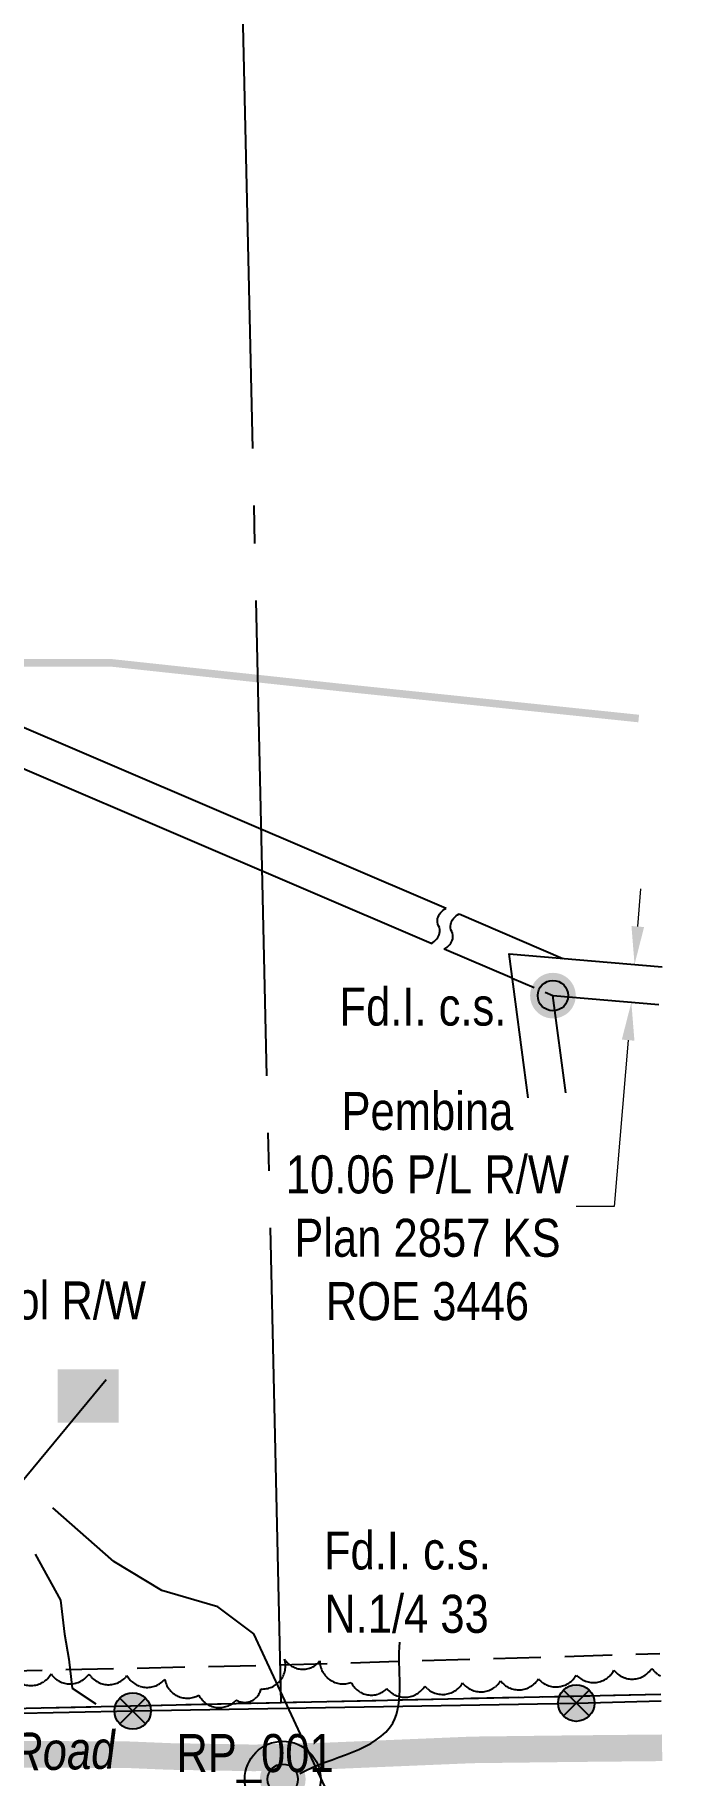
# Model space of a CAD drawing. Extents: x 601495 to 607119, y 5883555 to 5886722.
# Drawn here: x 606819.8 to 606988.4, y 5885157.5 to 5885612.2 of the extents above; entities that cross this region are included whole.
import ezdxf
from ezdxf.enums import TextEntityAlignment as Align

# ---------------------------------------------------------------- set-up
doc = ezdxf.new("R2010")
doc.units = 0
doc.header["$LTSCALE"] = 5
doc.header["$PDMODE"] = 34
doc.header["$PDSIZE"] = 0.03
for name, pattern in [('0', [1, 1, 0]), ('DASHDOT2', [12.7, 6.35, -3.175, 0, -3.175]), ('foc-FLOWLINE', [3.75, 2.5, -1.25]), ('foc-QUARTERLINE', [33, 25, -3, 2, -3]), ('foc-TIELINE', [1.875, 1.25, -0.625]), ('foc-TOPO-ephemeral', [6.25, 3.125, -0.625, 0.625, -0.625, 0.625, -0.625]), ('POWERLINE5', [7.8, 2.4, -0.6, 0.6, -0.6, 0.6, -0.6, 2.4])]:
    doc.linetypes.add(name, pattern=pattern)
doc.layers.get('Defpoints').update_dxf_attribs({"color": 9})
for name, color, linetype in [('35', 37, 'Continuous'), ('AS-POWER', 104, 'foc-POWER'), ('AS-POWER-EXISTING', 72, 'POWERLINE5'), ('AS-ROADS', 254, 'Continuous'), ('AS-UNDERLAY-H', 141, 'Continuous'), ('AS-WILDLIFE', 131, 'DASHDOT2'), ('F-EZE', 190, 'foc-FLOWLINE'), ('F-RW', 190, 'Continuous'), ('L-MON', 1, 'Continuous'), ('L-MON-T', 1, 'Continuous'), ('L-QSEC', 8, 'foc-QUARTERLINE'), ('L-SEC', 7, 'Continuous'), ('L-TIE', 7, 'foc-TIELINE'), ('T-BUSH', 110, '0'), ('T-DRAW', 143, 'foc-TOPO-ephemeral'), ('T-SLOPE', 48, 'Continuous'), ('T-WATER', 160, 'Continuous')]:
    doc.layers.add(name, color=color, linetype=linetype)
for name, color, linetype, lineweight in [('F-EZE-T', 190, 'Continuous', 9), ('F-RW-T', 190, 'Continuous', 9), ('T-TEXT', 48, 'Continuous', 18)]:
    doc.layers.add(name, color=color, linetype=linetype, lineweight=lineweight)
doc.styles.add('80', font='ARIALN.TTF', dxfattribs={"height": 10})
doc.styles.add('80CG', font='ARIALN.TTF', dxfattribs={"height": 10})
doc.styles.add('80L', font='ARIALN.TTF', dxfattribs={"height": 10})
doc.styles.add('80LS', font='ARIALNI.TTF', dxfattribs={"height": 10})
doc.styles.add('foc-LtypeFont', font='ARIALN.TTF', dxfattribs={"height": 7.35})
doc.linetypes.add('foc-POWER', pattern='A,6,-1,["P",foc-LtypeFont,S=0.2,R=0,X=-0.625,Y=-0.75],-1.24,4', length=12.24)
doc.linetypes.add('foc-TOPO-flowdirection-NOLINE', pattern='A,0,[">",foc-LtypeFont,S=0.3,R=0,X=0,Y=-0.945],-20,[">",foc-LtypeFont,S=0.3,R=0,X=0,Y=-0.945],0', length=20)
doc.dimstyles.new('Compass 5 000', dxfattribs={"dimscale": 5, "dimtxt": 9, "dimasz": 2, "dimexe": 0.2, "dimexo": 0.0625, "dimgap": 0.5, "dimtad": 0, "dimtih": 1, "dimtoh": 1, "dimzin": 0, "dimdsep": 46, "dimtxsty": '80CG', "dimcen": 0.1, "dimse1": 1, "dimse2": 1, "dimclrd": 256, "dimclrt": 256, "dimaunit": 1, "dimadec": 4, "dimazin": 0, "dimtfac": 0.06, "dimtofl": 0, "dimtmove": 0, "dimatfit": 1, "dimfxl": 0.2, "dimtolj": 1, "dimtzin": 0, "dimlwd": -1, "dimarcsym": 0})

# ---------------------------------------------------------------- blocks, each defined once
blk = doc.blocks.new('fdia')
at = {"color": 255, "const_width": 1}
blk.add_lwpolyline([(-0.5, 0, 1), (0.5, 0, 1)], format="xyb", close=True, dxfattribs=at)
blk = doc.blocks.new('Fdiaa')
blk.add_blockref('fdia', (0, 0))
blk = doc.blocks.new('fdib')
at = {"color": 1, "const_width": 1.6}
blk.add_lwpolyline([(-0.4, 0, 1), (0.4, 0, 1)], format="xyb", close=True, dxfattribs=at)
at = {"color": 1}
blk.add_circle((0, 0), 0.8, dxfattribs=at)
blk = doc.blocks.new('Fdibb')
blk.add_blockref('fdib', (0, 0))
blk = doc.blocks.new('fdicc')
for name in ['Fdibb', 'Fdiaa']:
    blk.add_blockref(name, (0, 0))
blk = doc.blocks.new('FDI')
blk.add_blockref('fdicc', (0, 0))
blk = doc.blocks.new('POWERPOLE')
h = blk.add_hatch(color=255)
edge = h.paths.add_edge_path()
edge.add_arc((0, 0), 0.96, 0, 360)
at = {"linetype": 'Continuous'}
for p, q in [((0.679, -0.679), (-0.679, 0.679)), ((-0.679, -0.679), (0.679, 0.679))]:
    blk.add_line(p, q, dxfattribs=at)
blk.add_circle((0, 0), 0.96, dxfattribs=at)
blk = doc.blocks.new('*D474')
at = {"layer": 'Defpoints', "color": 0, "transparency": 16777216}
for p in [(606663.19, 5885278.47), (606663.51, 5885264.07), (606653.51, 5885263.85)]:
    blk.add_point(p, dxfattribs=at)
at = {"layer": 'F-EZE-T', "transparency": 16777216}
for p, q in [((606643.2, 5885278.03), (606633.2, 5885277.81)), ((606673.19, 5885278.7), (606695.09, 5885279.18))]:
    blk.add_line(p, q, dxfattribs=at)
for points in [[(606643.16, 5885279.7), (606643.23, 5885276.37), (606653.19, 5885278.25)], [(606673.15, 5885280.36), (606673.22, 5885277.03), (606663.19, 5885278.47)]]:
    blk.add_solid(points, dxfattribs=at)
at = {"layer": 'F-EZE-T', "transparency": 16777216, "insert": (606773.02, 5885279.18), "char_height": 10, "attachment_point": 5, "style": '80CG'}
blk.add_mtext('\\A1;Fortis\\P10.00 Vegetation Control R/W\\PEZE 880083', dxfattribs=at)
blk = doc.blocks.new('*D515')
at = {"layer": 'Defpoints', "color": 0, "transparency": 16777216}
for p in [(606972.41, 5885368.09), (606977.63, 5885367.64), (606971.57, 5885358.13)]:
    blk.add_point(p, dxfattribs=at)
at = {"layer": 'F-RW-T', "transparency": 16777216}
for p, q in [((606978.48, 5885377.61), (606979.32, 5885387.57)), ((606975.94, 5885347.72), (606972.23, 5885304.01)), ((606972.23, 5885304.01), (606962.23, 5885304.01))]:
    blk.add_line(p, q, dxfattribs=at)
for points in [[(606976.82, 5885377.75), (606980.14, 5885377.47), (606977.63, 5885367.64)], [(606974.28, 5885347.86), (606977.6, 5885347.58), (606976.79, 5885357.68)]]:
    blk.add_solid(points, dxfattribs=at)
at = {"layer": 'F-RW-T', "transparency": 16777216, "insert": (606923.14, 5885304.01), "char_height": 10, "attachment_point": 5, "style": '80CG'}
blk.add_mtext('\\A1;Pembina\\P10.06 P/L R/W\\PPlan 2857 KS\\PROE 3446', dxfattribs=at)

msp = doc.modelspace()

# ---------------------------------------------------------------- hatches: boundary and pattern name
at = {"layer": 'AS-UNDERLAY-H'}
h = msp.add_hatch(color=256, dxfattribs=at)
h.dxf.hatch_style = 1
h.paths.add_polyline_path([(606825.873, 5885261.095), (606841.902, 5885261.095), (606841.902, 5885247.078), (606825.873, 5885247.078)])

# ---------------------------------------------------------------- linework, layer by layer
at = {"layer": '35', "color": 3}
msp.add_circle((606885.086, 5885153.301), 9.996, dxfattribs=at)
at = {"layer": 'AS-POWER', "flags": 128}
msp.add_lwpolyline([(606228.339, 5885158.244), (606313.557, 5885160.326), (606411.592, 5885162.394), (606513.465, 5885164.788), (606596.215, 5885166.498), (606670.901, 5885167.941), (606761.828, 5885169.591), (606845.615, 5885171.287), (606962.308, 5885173.342), (606984.603, 5885173.91)], dxfattribs=at)
at = {"layer": 'AS-ROADS', "const_width": 7, "flags": 128}
msp.add_lwpolyline([(606509.354, 5885170.495), (606526.775, 5885167.52), (606550.566, 5885160.74), (606570.244, 5885157.04), (606588.948, 5885154.509), (606619.792, 5885154.117), (606640.387, 5885154.368), (606674.609, 5885155.352), (606712.044, 5885156.645), (606731.704, 5885157.179), (606761.666, 5885158.275), (606780.828, 5885159.142), (606794.462, 5885159.638), (606818.435, 5885159.886), (606844.95, 5885159.74), (606855.338, 5885159.307), (606877.552, 5885158.926), (606897.258, 5885159.463), (606934.921, 5885161.033), (606961.232, 5885161.353), (606984.884, 5885161.584)], dxfattribs=at)
at = {"layer": 'AS-WILDLIFE', "const_width": 1.999, "flags": 128}
msp.add_lwpolyline([(606978.728, 5885432.323), (606900.072, 5885440.507), (606839.634, 5885447.007), (606724.259, 5885447.007), (606661.509, 5885422.007), (606642.091, 5885414.271)], dxfattribs=at)
at = {"layer": 'F-EZE', "flags": 128}
msp.add_lwpolyline([(606984.578, 5885175.613), (606884.642, 5885173.408), (606686.484, 5885169.018), (606686.255, 5885179.012), (606884.419, 5885183.402), (606984.32, 5885186.391)], dxfattribs=at)
at = {"layer": 'F-RW'}
for points in [[(606924.109, 5885373.16), (606066.003, 5885740.603), (606065.76, 5885751.646), (606928.067, 5885382.404)], [(606931.509, 5885380.93), (606958.801, 5885369.244)], [(606945.463, 5885364.016), (606927.551, 5885371.686)], [(606949.665, 5885332.514), (606944.605, 5885370.449), (606984.896, 5885367.028)], [(606959.573, 5885333.836), (606956.159, 5885359.436), (606984.05, 5885357.068)]]:
    msp.add_lwpolyline(points, dxfattribs=at)
for points in [[(606924.109, 5885373.16, 0.0981962), (606925.609, 5885374.37, 0.1150249), (606926.353, 5885375.845, 0.1891018), (606926.088, 5885377.782, -0.1891018), (606925.824, 5885379.718, -0.1150249), (606926.567, 5885381.193, -0.0981962), (606928.067, 5885382.404)], [(606927.551, 5885371.686, 0.0981962), (606929.051, 5885372.897, 0.1150249), (606929.795, 5885374.371, 0.1891018), (606929.53, 5885376.308, -0.1891018), (606929.265, 5885378.245, -0.1150249), (606930.009, 5885379.719, -0.0981962), (606931.509, 5885380.93)]]:
    msp.add_lwpolyline(points, format="xyb", dxfattribs=at)
at = {"layer": 'L-QSEC'}
msp.add_line((606884.633, 5885173.408), (606864.684, 5886058.217), dxfattribs=at)
at = {"layer": 'L-SEC'}
for p, q in [((606884.641, 5885173.408), (606078.915, 5885155.559)), ((606984.578, 5885175.613), (606884.641, 5885173.408))]:
    msp.add_line(p, q, dxfattribs=at)
at = {"layer": 'L-TIE'}
msp.add_line((606945.463, 5885364.016), (606956.159, 5885359.436), dxfattribs=at)
at = {"layer": 'T-BUSH', "flags": 128}
msp.add_lwpolyline([(606675.646, 5885554.459, 0.520567), (606675.666, 5885544.463, 0.5205671), (606675.686, 5885534.467, 0.5205671), (606675.841, 5885524.472, 0.5205671), (606676.032, 5885514.478, 0.5205671), (606676.223, 5885504.484, 0.5205671), (606680.05, 5885496.594, 0.5205671), (606689.565, 5885493.57, 0.5205671), (606698.78, 5885489.706, 0.5205671), (606701.229, 5885481.207, 0.5205671), (606703.18, 5885471.462, 0.5205671), (606697.872, 5885468.453, 0.5205671), (606687.918, 5885469.364, 0.5205671), (606680.612, 5885466.021, 0.5205671), (606678.914, 5885456.264, 0.5205671), (606679.079, 5885446.269, 0.5205671), (606679.244, 5885436.274, 0.5205671), (606679.16, 5885426.279, 0.5205671), (606679.061, 5885416.283, 0.5205671), (606678.963, 5885406.288, 0.5205671), (606678.886, 5885396.292, 0.5205671), (606678.842, 5885386.296, 0.5205671), (606678.798, 5885376.3, 0.5205671), (606678.905, 5885366.305, 0.5205671), (606679.075, 5885356.311, 0.5205671), (606679.284, 5885346.318, 0.5205671), (606679.925, 5885336.342, 0.5205671), (606680.567, 5885326.367, 0.5205671), (606681.028, 5885316.383, 0.5205671), (606681.29, 5885306.391, 0.5205671), (606681.553, 5885296.398, 0.5205671), (606682.726, 5885286.478, 0.5205671), (606683.565, 5885276.559, 0.5205671), (606682.698, 5885266.6, 0.5205671), (606682.432, 5885256.632, 0.5205671), (606682.95, 5885246.649, 0.5205671), (606683.468, 5885236.666, 0.5205671), (606683.824, 5885226.679, 0.5205671), (606683.933, 5885216.683, 0.5205671), (606684.043, 5885206.688, 0.5205671), (606684.137, 5885196.692, 0.5205671), (606684.227, 5885186.697, 0.5205671), (606685.056, 5885176.74, 0.5205671), (606694.486, 5885176.659, 0.5205671), (606704.462, 5885177.295, 0.5205671), (606714.436, 5885177.948, 0.5205671), (606724.365, 5885176.833, 0.5205671), (606734.354, 5885176.451, 0.5205671), (606744.328, 5885176.424, 0.5205671), (606754.257, 5885177.552, 0.5205671), (606764.245, 5885177.956, 0.5205671), (606774.233, 5885178.36, 0.5205671), (606784.221, 5885178.749, 0.5205671), (606794.212, 5885179.069, 0.5205671), (606804.203, 5885179.388, 0.5205671), (606814.168, 5885180.143, 0.5205671), (606824.127, 5885181.008, 0.5205671), (606834.122, 5885180.982, 0.5205671), (606844.099, 5885180.578, 0.5205671), (606854.048, 5885179.603, 0.5205671), (606862.983, 5885175.441, 0.5205671), (606872.859, 5885174.124, 0.5205671), (606879.341, 5885177.054, 0.5205671), (606885.552, 5885184.886, 0.5205671), (606894.833, 5885184.422, 0.5205671), (606903.093, 5885178.793, 0.5205671), (606912.471, 5885177.153, 0.5205671), (606922.443, 5885177.824, 0.5205671), (606932.406, 5885178.64, 0.5205671), (606942.386, 5885179.184, 0.5205671), (606952.369, 5885179.69, 0.5205671), (606962.304, 5885180.733, 0.5205671), (606972.217, 5885182.02, 0.5205671), (606982.183, 5885182.486, 0.1246065), (606984.453, 5885180.532, 0.1246065)], format="xyb", dxfattribs=at)
at = {"layer": 'T-DRAW', "linetype": 'foc-TOPO-flowdirection-NOLINE', "flags": 128}
msp.add_lwpolyline([(606760.134, 5885177.598), (606768.127, 5885177.805), (606777.667, 5885182.098), (606783.8, 5885187.543), (606792.195, 5885191.982), (606801.416, 5885197.038), (606807.206, 5885204.167), (606804.725, 5885208.006), (606806.461, 5885212.801), (606812.748, 5885216.569), (606812.842, 5885227.718), (606816.122, 5885231.228), (606838.637, 5885258.469)], dxfattribs=at)
at = {"layer": 'T-SLOPE', "flags": 128}
msp.add_lwpolyline([(606819.977, 5885212.532), (606826.657, 5885200.404), (606827.678, 5885191.49), (606828.822, 5885184.924), (606829.716, 5885177.252), (606835.919, 5885173.128)], dxfattribs=at)
at = {"layer": 'T-WATER', "flags": 128}
msp.add_lwpolyline([(606883.262, 5884885.055), (606876.766, 5884907.304), (606878.408, 5884923.193), (606887.671, 5884938.527), (606911.021, 5884950.455), (606903.924, 5884964.615), (606897.152, 5884975.926), (606897.956, 5885017.026), (606946.275, 5885072.908), (606937.519, 5885089.776), (606933.577, 5885107.417), (606934.196, 5885117.857), (606903.482, 5885119.27), (606896.451, 5885129.371), (606896.161, 5885151.433), (606889.136, 5885166.498), (606877.47, 5885191.553), (606867.985, 5885198.631), (606853.255, 5885202.97), (606840.678, 5885210.622), (606824.568, 5885224.689)], dxfattribs=at)
at = {"layer": 'T-WATER', "linetype": 'foc-TOPO-flowdirection-NOLINE', "flags": 128}
msp.add_lwpolyline([(606834.515, 5884772.58), (606847.649, 5884792.505), (606862.916, 5884805.283), (606873.473, 5884812.911), (606881.358, 5884822.386), (606880.604, 5884835.196), (606869.245, 5884855.515), (606883.533, 5884874.318), (606883.262, 5884885.055), (606876.766, 5884907.304), (606878.408, 5884923.193), (606887.671, 5884938.527), (606911.021, 5884950.455), (606903.924, 5884964.615), (606897.152, 5884975.926), (606897.956, 5885017.026), (606946.275, 5885072.908), (606937.519, 5885089.776), (606933.577, 5885107.417), (606934.196, 5885117.857), (606903.482, 5885119.27), (606896.451, 5885129.371), (606896.161, 5885151.433), (606889.136, 5885166.498), (606877.47, 5885191.553), (606867.985, 5885198.631), (606853.255, 5885202.97), (606840.678, 5885210.622), (606824.568, 5885224.689)], dxfattribs=at)

# ---------------------------------------------------------------- block references
at = {"layer": 'AS-POWER-EXISTING', "xscale": 4.998005649999984, "yscale": 4.998005649999984, "zscale": 4.998005649999984}
for p in [(606962.308, 5885173.342), (606845.615, 5885171.287)]:
    msp.add_blockref('POWERPOLE', p, dxfattribs=at)
at = {"layer": 'L-MON', "xscale": 4.999999999999952, "yscale": 4.999999999999952, "zscale": 4.999999999999952}
for p in [(606956.159, 5885359.436), (606885.086, 5885153.301)]:
    msp.add_blockref('FDI', p, dxfattribs=at)

# ---------------------------------------------------------------- texts
at = {"layer": '35', "color": 3, "style": '80'}
msp.add_attdef('RP_001', (606857.1, 5885155.202), 'RP', height=9.996, dxfattribs=at)
at = {"layer": 'T-TEXT', "style": '80LS'}
msp.add_text('7m Medium Grade Grave Road', height=9.99202, rotation=1.26909, dxfattribs=at).set_placement((606761.186, 5885159.362), align=Align.MIDDLE_CENTER)

# ---------------------------------------------------------------- dimensions: what is measured, and where the dimension line sits
at = {"layer": 'F-EZE-T'}
dim = msp.add_linear_dim(base=(606663.188, 5885278.475), p1=(606653.514, 5885263.851), p2=(606663.507, 5885264.072), angle=1.26909, text='Fortis\\P10.00 Vegetation Control R/W\\PEZE 880083', dimstyle='Compass 5 000', dxfattribs=at)
dim.commit()
dim.dimension.update_dxf_attribs({"geometry": '*D474', "text_midpoint": (606773.019, 5885279.181), "dimtype": 161})

# ---------------------------------------------------------------- next in the draw order: texts
at = {"layer": 'L-MON-T', "attachment_point": 1, "style": '80L', "bg_fill": 3, "box_fill_scale": 1.15, "bg_fill_color": 256, "bg_fill_true_color": 256, "bg_fill_transparency": 0}
for s, width, insert, char_height in [('Fd.I. c.s.', 43.01843, (606900.014, 5885361.546), 9.9902), ('\\pi2.34108;Fd.I. c.s.\\P\\pi2.42967;N.1/4 33', 44.29874, (606893.581, 5885218.478), 9.99024)]:
    msp.add_mtext_dynamic_manual_height_columns(s, width=width, gutter_width=49.98, heights=[0], dxfattribs=dict(at, insert=insert, char_height=char_height))

# ---------------------------------------------------------------- next in the draw order: dimensions: what is measured, and where the dimension line sits
at = {"layer": 'F-RW-T'}
dim = msp.add_linear_dim(base=(606977.633, 5885367.645), p1=(606971.565, 5885358.128), p2=(606972.411, 5885368.088), angle=85.14665, text='Pembina\\P10.06 P/L R/W\\PPlan 2857 KS\\PROE 3446', dimstyle='Compass 5 000', dxfattribs=at)
dim.commit()
dim.dimension.update_dxf_attribs({"geometry": '*D515', "text_midpoint": (606923.144, 5885304.012), "dimtype": 161})

# ---------------------------------------------------------------- next in the draw order: leaders
at = {"layer": 'L-MON-T', "path_type": 1}
msp.add_leader([(606889.562, 5885154.84), (606914.032, 5885168.103), (606915.858, 5885189.377)], dimstyle='Compass 5 000', override={"dimgap": 0.5, "dimtad": 0}, dxfattribs=at)

doc.saveas('drawing.dxf')
